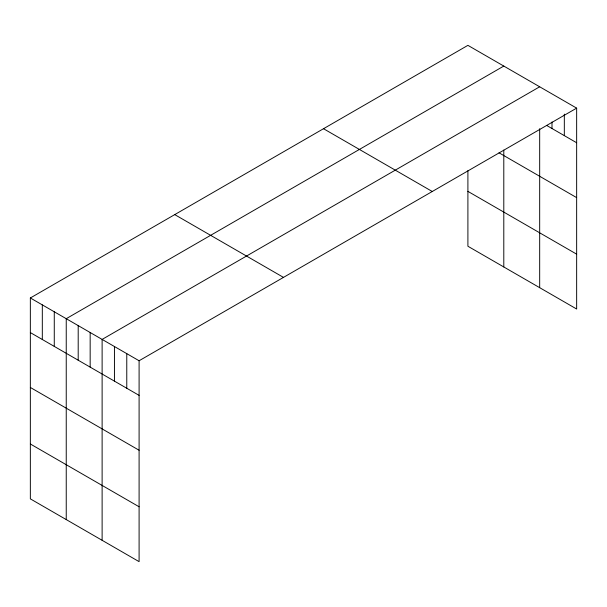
<?xml version="1.0" encoding="UTF-8"?>
<svg xmlns="http://www.w3.org/2000/svg" width="607" height="607" viewBox="0 0 607 607"><rect width="100%" height="100%" fill="white"/><g stroke="black" fill="none" stroke-linecap="round" stroke-linejoin="round"><path stroke-width="0.91" d="M30.35 297.976L139.094 360.755L139.094 561.65L30.35 498.863L30.35 297.976L467.906 45.35L576.65 108.137L576.65 309.024L467.906 246.245L467.906 170.643M503.795 66.072L66.239 318.69L66.239 519.584M539.676 86.786L102.12 339.412L102.12 540.298M139.094 360.755L576.65 108.137M546.611 125.406L576.65 142.751M499.007 152.797L576.65 197.624M467.906 191.372L576.65 254.158M323.516 128.714L432.26 191.501M174.74 214.612L283.484 277.391M30.35 332.59L139.094 395.369M30.35 387.456L139.094 450.242M30.35 443.99L139.094 506.777M564.328 114.116L564.328 135.634M551.998 121.969L551.998 128.517M539.676 128.722L539.676 287.68M503.795 150.066L503.795 266.959M126.772 353.638L126.772 388.252M114.442 346.529L114.442 381.143M90.162 332.507L90.162 367.121M78.197 325.595L78.197 360.209M54.273 311.786L54.273 346.4M42.315 304.881L42.315 339.495"/></g></svg>
